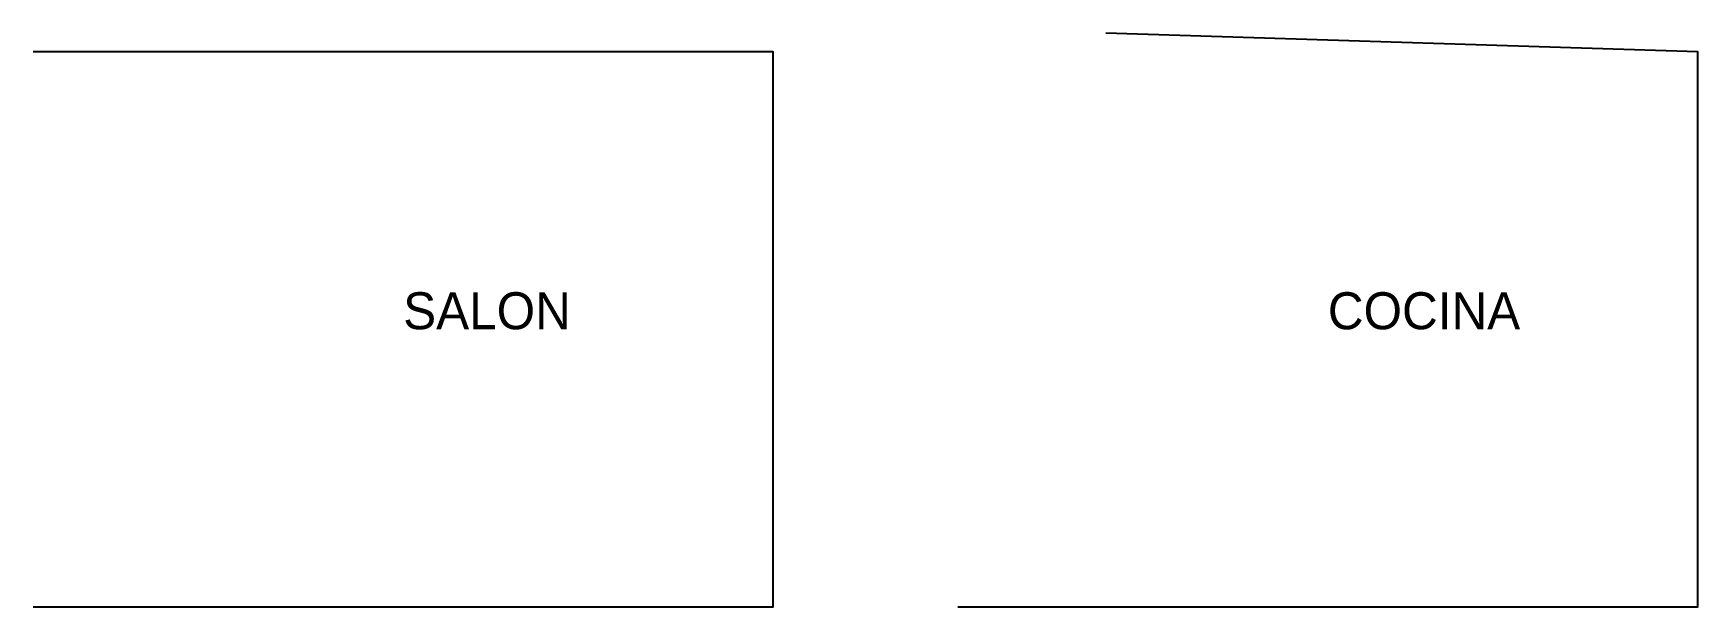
# Model space of a CAD drawing. Header units: metres. Extents: x 0 to 9, y 0 to 3.1.
import ezdxf

# ---------------------------------------------------------------- set-up
doc = ezdxf.new("R2010")
doc.units = ezdxf.units.M

msp = doc.modelspace()

# ---------------------------------------------------------------- linework, layer by layer
at = {"layer": 'ESTANCIAS'}
for points in [[(5, 0), (9, 0), (9, 3), (5.8, 3.1)], [(0, 0), (4, 0), (4, 3), (0, 3)]]:
    msp.add_lwpolyline(points, dxfattribs=at)

# ---------------------------------------------------------------- texts
for s, p in [('SALON', (2, 1.5)), ('COCINA', (7, 1.5))]:
    msp.add_text(s, height=0.2, dxfattribs=at).set_placement(p)

doc.saveas('drawing.dxf')
